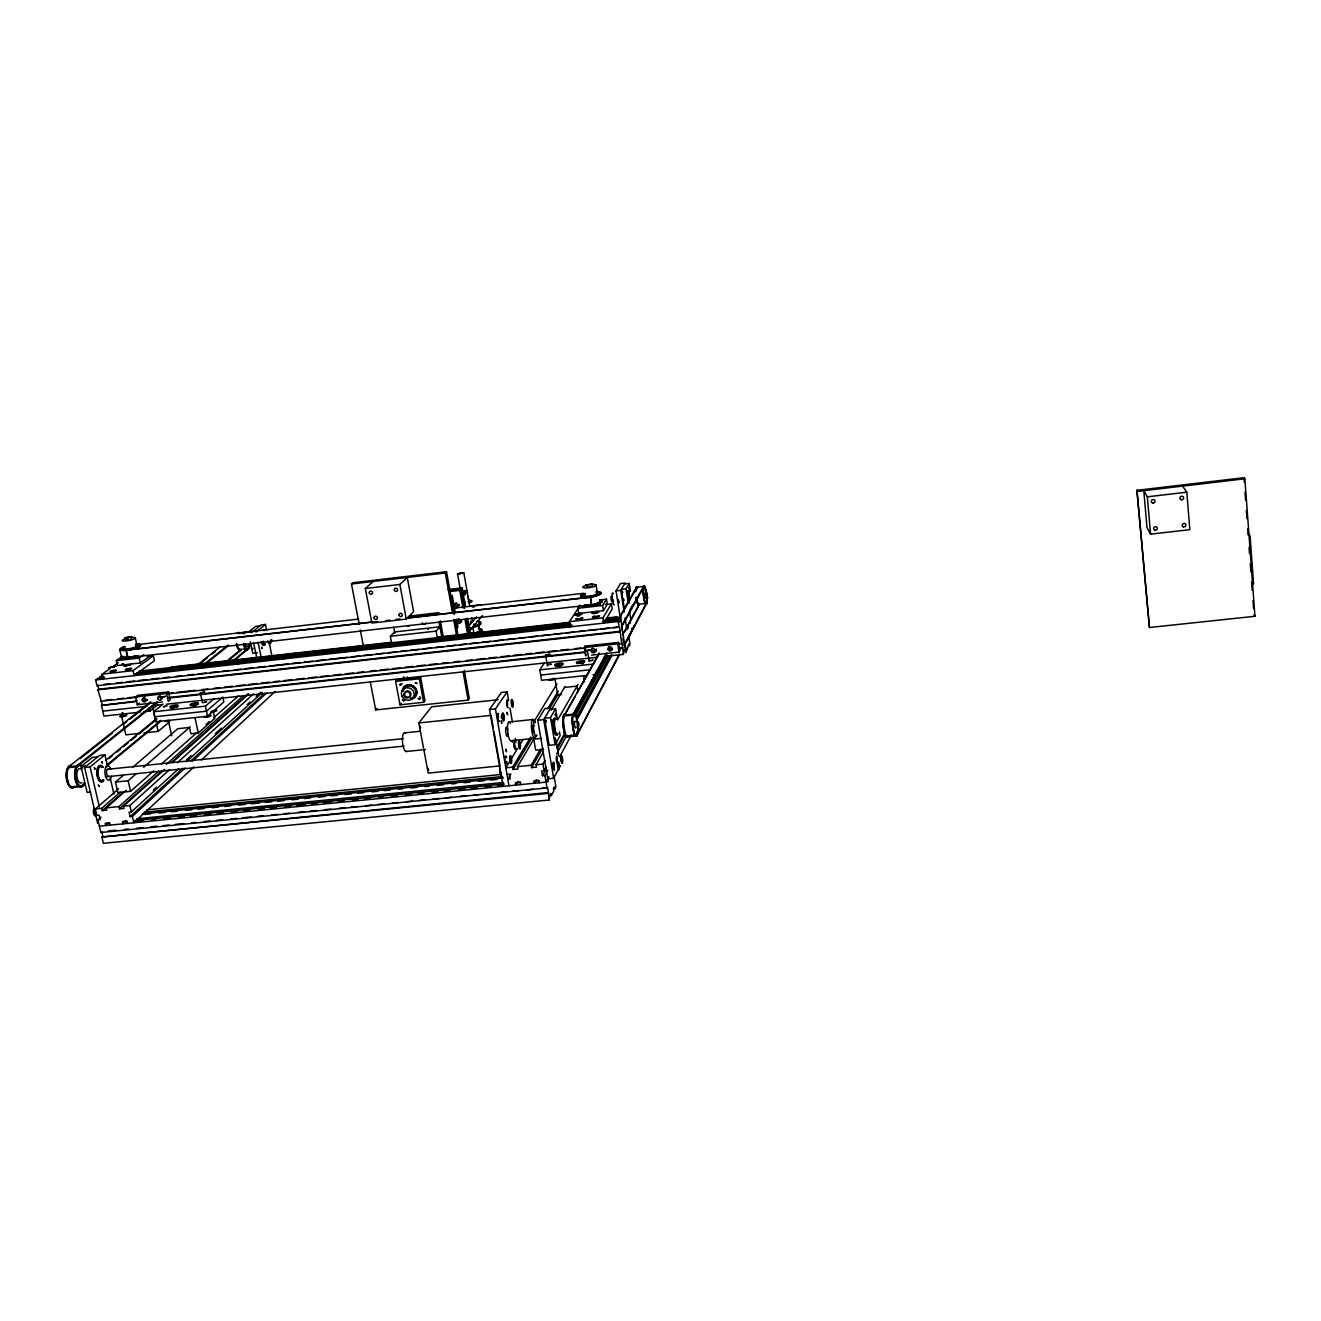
<?xml version="1.0" encoding="UTF-8"?>
<svg xmlns="http://www.w3.org/2000/svg" width="1321" height="1321" viewBox="0 0 1321 1321"><rect width="100%" height="100%" fill="white"/><g stroke="black" fill="none" stroke-linecap="round" stroke-linejoin="round"><path stroke-width="1.5" d="M123.662 663.836L122.027 664.116L122.952 663.786M645.903 596.745L645.622 598.231L645.275 592.65M634.559 625.675L634.245 627.277L633.601 625.708M629.589 622.951L629.902 621.349L630.546 622.934M515.57 746.794L515.157 747.868L514.629 746.827M595.193 616.23L593.839 616.957L598.05 616.213M576.154 727.128C574.784 731.504 573.264 718.376 575.576 721.778M556.835 757.693L556.785 760.681M514.48 743.624L514.513 746.282M632.115 629.77L632.148 628.251M506.637 761.54L505.761 761.623M419.649 696.745L420.821 697.868M556.768 757.825L556.851 760.995M514.53 743.475L514.579 746.596M506.604 761.755L505.695 761.342M547.488 664.744L551.484 664.331L548.727 664.265M196.515 704.754L192.387 705.497L196.02 705.084M252.971 648.116L252.971 649.123M546.234 720.391L546.267 722.174M211.277 711.359L214.365 711.309M200.346 692.931L204.524 692.088L200.346 692.931L202.46 702.789L206.604 701.847L205.25 701.6M166.562 720.606L169.633 720.556M646.464 603.763L624.305 645.639M621.613 625.989L643.707 586.128M541.494 788.439L547.621 787.844L548.43 792.55L101.899 837.002L103.368 843.293L549.107 800.014L549.965 795.225L550.874 793.492L551.27 795.82L553.78 791.015L553.383 788.687L554.275 786.986L554.671 789.314L555.893 786.936L554.011 775.823M604.968 656.405L623.413 654.39L623.991 650.493L624.635 649.272L624.965 651.402L625.873 649.684L624.932 643.69M619.384 617.402L636.672 586.92M549.107 800.014L548.43 792.55M624.916 647.34L624.321 643.542M619.4 653.895L576.517 735.88L567.733 736.788L567.584 735.913L574.618 735.186M623.413 654.39L622.108 643.426L617.683 644.483M624.189 644.879L646.283 603.284L639.166 604.209L622.505 634.889M553.648 778.267L543.691 719.664L550.626 708.023L544.813 708.634L537.763 720.275L547.769 778.862L553.648 778.267L560.352 765.635M628.169 637.696L631.57 631.306M576.517 735.88L619.532 654.671M591.511 655.117L619.136 652.095L619.929 650.609L618.624 642.402L585.153 646.085L584.262 647.571L585.599 655.761L586.491 654.258M100.99 817.121L97.903 819.846L100.858 832.494L547.621 787.844M628.614 635.467L630.018 644.466L629.242 645.952L628.945 644.07L628.383 645.143L627.112 650.048L626.815 648.149L626.253 649.238L625.758 652.657L625.196 649.106M548.958 776.665L546.035 782.098L99.372 826.17M559.658 756.784L571.332 735.087M576.418 719.664L611.706 654.721M619.136 652.095L617.832 643.872L618.624 642.402M577.541 718.723L611.838 655.497M624.569 632.016L638.291 606.735M547.158 788.703L544.896 775.477L547.835 770.093M556.62 753.977L566.395 736.045M576.154 718.129L610.352 655.414M544.896 775.477L542.452 775.708L541.643 770.985L544.087 770.737L546.068 767.138M556.983 747.323L564.909 732.907M574.817 714.892L607.528 655.431M542.452 775.708L546.382 768.541M557.198 748.825L565.074 734.493M574.899 716.576L608.337 655.645M621.778 644.037L619.516 626.98L613.373 627.657M622.026 627.97L624.602 644.301M593.03 674.767L596.993 674.337L604.556 660.599L604.011 657.197M536.293 779.671L534.311 783.254L533.899 780.893L538.786 780.414L539.183 782.775M599.222 652.937L564.067 715.999L572.885 715.074L606.653 652.987M573.875 713.274L606.785 653.796M621.729 626.765L643.888 586.805M586.128 691.808L593.922 677.69M125.313 715.487L122.242 716.411M597.984 616.412L593.839 616.957L594.912 616.296M549.767 709.46L555.613 708.849L550.477 717.567L544.566 718.195L549.173 745.292L555.068 744.697L560.104 735.615L559.46 731.784M629.44 610.797L632.61 605.068M544.087 770.737L542.948 764.099L544.946 760.516M104.227 677.524L98.084 678.218L95.64 679.952L96.961 685.731L619.516 626.98M619.169 627.574L618.211 621.497L619.153 619.846L602.805 621.679M619.153 619.846L619.483 622.009L620.738 617.039L606.389 618.657M540.438 749.189L531.207 765.272L531.62 767.633L536.508 767.154L536.095 764.776L543.179 752.276M564.067 715.999L575.147 696.431M577.178 692.865L599.338 653.73M619.499 618.162L635.632 589.694M531.62 767.633L542.749 748.148M557.644 719.978L578.037 684.41M517.849 781.537L515.801 785.07L515.388 782.726L520.243 782.247L520.656 784.591M628.185 602.838L626.022 588.902L629.242 583.403L624.585 583.948M530.695 737.068L512.647 767.138L513.06 769.499L517.931 769.004L517.518 766.642L535.88 735.648M551.088 710.087L565.041 686.507M510.963 773.891L507.825 779.159L510.253 778.911L509.427 774.189L507 774.436M624.156 612.069L620.754 590.371L625.114 583.04L620.474 583.568L616.032 590.916L620.061 616.544M611.408 603.796L612.217 608.898L603.813 623.099L602.97 617.865L611.408 603.796L605.282 604.49M513.06 769.499L531.917 737.944M549.718 708.139L558.106 694.103M547.67 708.783L558.271 691.098M595.556 674.337L593.905 675.114M579.919 605.117L577.822 608.287L578.664 613.456L603.433 610.665L607.313 604.258L606.504 599.14L600.378 599.833M517.551 748.578L505.827 767.815L512.647 767.138M519.681 745.094L522.885 739.843M533.535 722.356L557 683.898M603.433 610.665L602.607 605.48L606.504 599.14M590.404 597.026L591.511 604.968L590.404 597.026L408.437 617.815M587.333 650.361L591.577 649.767L587.383 650.493L589.149 661.524M501.286 773.561L500.312 771.91M587.085 675.411L541.56 680.298L539.794 669.879L544.252 663.092M570.325 626.848L569.467 621.63L578.763 607.495M463.82 572.852L457.545 573.859L463.82 572.852L469.731 606.091M508.981 785.747L495.441 708.915L507.132 691.857L501.386 692.468L489.53 709.542L503.119 786.325M545.573 654.935L549.8 654.341L545.573 654.935L547.439 666.065M370.309 681.95L375.692 709.922L468.146 700.08L469.302 698.512L464.249 670.341M493.955 731.537L500.032 765.899L428.219 773.115L418.84 722.95L431.653 706.801L498.067 699.75M423.694 702.277L424.966 700.708L420.623 677.277L396.944 679.853L395.606 681.372L400.032 704.803L423.694 702.277L419.335 678.779L420.623 677.277M473.76 632.66L472.935 628.086L468.806 628.746M469.764 630.794L482.462 615.569M468.905 625.906L476.534 616.857M400.032 704.803L401.353 703.234M456.736 628.532L457.925 627.145L456.505 619.202M439.051 636.953L437.466 638.753L436.079 631.124L439.926 626.815L394.583 631.95L390.389 636.276L391.809 643.872M375.692 709.922L377.079 708.353M465.091 604.44L464.348 600.295M468.707 600.345L467.981 596.25M463.308 594.5L464.662 592.997L465.025 595.077L466.957 590.47L460.913 591.181M449.734 591.577L459.791 590.404L462.135 587.862L465.388 606.108M451.006 596.646L452.228 595.325L455.068 611.243M406.307 619.12L413.605 611.623L407.281 577.442L399.85 584.46L365.323 588.522L371.911 623.05L406.307 619.12L399.85 584.46M359.147 623.991L351.469 584.014L445.293 572.967L446.531 571.712L454.226 614.579M402.278 683.832L400.89 683.618M193.939 766.923L133.834 822.768L132.381 816.428L185.122 767.947M201.453 759.938L275.082 691.51M192.651 761.028L266.462 693.145M178.566 768.805L131.357 811.887L129.078 812.118L130.119 816.642L182.992 768.162M190.538 761.243L264.563 693.36M125.957 821.084L122.936 823.858L122.407 821.596L126.948 821.134L127.477 823.412M186.178 761.87L262.318 692.386M153.286 790.074L156.324 787.316M186.591 759.773L191.116 755.645M215.34 733.601L221.383 728.102M247.126 704.687L250.148 701.93M256.191 696.415L260.732 692.287M100.858 832.494L101.833 831.619L102.873 836.11M108.768 822.801L105.713 825.559L105.185 823.297L109.709 822.851L110.237 825.113M158.834 771.068L118.973 806.603L119.501 808.881L124.042 808.419L123.514 806.157L129.904 805.513L169.583 769.681M177.229 762.795L253.549 693.888M365.323 588.522L373.216 581.455M119.501 808.881L162.384 770.506M171.565 762.267L248.15 693.74M123.514 806.157L164.679 769.268M172.308 762.432L248.546 694.119M166.496 764.248L243.13 695.903M123.266 775.377L115.472 782.049L117.916 792.633L130.564 791.345L153.715 770.853M161.426 764.017L196.928 732.594M206.175 724.403L209.263 721.679M213.903 717.567L238.589 695.721M132.595 767.385L177.741 728.697L189.481 727.458L190.851 733.749L198.315 732.957L214.745 718.36L213.143 710.83M233.652 660.962L248.298 648.809M120.327 792.072L101.717 808.336L102.245 810.615L106.77 810.153L106.241 807.891L126.304 790.255M102.245 810.615L123.926 791.56M163.094 704.076L153.566 711.771L155.779 721.794L207.562 716.213L223.843 701.963L222.803 697.042L206.489 711.193L154.673 716.791M97.903 819.846L100.165 819.631L99.108 815.107L96.846 815.321L95.36 808.98L118.593 788.802M115.472 782.049L128.154 780.744L135.914 774.023M143.659 767.286L190.141 726.88M351.469 584.014L352.938 582.743L446.531 571.712M153.566 711.771L205.399 706.157L214.316 698.495M144.006 732.907L158.157 731.388L169.484 721.893M85.122 783.931L81.952 786.54L81.77 785.698M105.663 766.923L160.964 721.134M107.051 764.793L160.799 720.374M231.918 661.573L246.152 649.816M105.614 760.384L156.654 718.541M226.832 661.012L241.182 649.255M108.983 758.568L112.169 755.942M116.958 752.029L120.145 749.403M123.332 746.794L128.12 742.864M131.307 740.239L136.096 736.309M139.283 733.7L156.819 719.301M226.981 661.705L241.33 649.932M97.655 823.396L84.61 767.468L90.059 766.89L104.904 754.852L107.612 766.642M255.96 632.148L265.455 624.437L266.66 630.315M84.61 767.468L99.521 755.414L104.904 754.852M251.535 632.66L261.096 624.949L265.455 624.437M90.72 791.989L87.103 792.352L81.06 766.494L92.305 757.461L97.688 756.9M143.972 711.722L149.983 711.061L157.992 704.638M248.331 632.198L255.547 626.402L259.907 625.89M166.562 693.492L168.51 691.94L170.227 699.783L168.279 701.352L166.562 693.492L128.054 697.752M76.717 765.932L76.915 766.774L68.841 767.617L68.642 766.774L76.717 765.932L157.298 701.633M204.045 664.331L228.219 645.028M78.533 765.486L157.48 702.392M205.812 663.753L228.368 645.721M68.642 766.774L150.792 701.765M197.506 664.793L220.046 646.943M80.119 758.683L112.318 733.155M123.596 724.222L126.816 721.662M130.036 719.119L149.356 703.796M197.655 665.503L207.314 657.858M212.153 654.027L215.373 651.468M168.51 691.94L137.566 695.358L135.551 696.91L137.301 704.737L139.316 703.168M169.121 668.905L171.631 666.973L390.735 642.386M139.96 712.151L103.913 716.065L101.469 705.414L137.169 700.939M620.193 631.306L98.778 689.199L97.903 689.826L102.328 704.77M133.041 670.655L153.335 655.761L154.408 660.649L134.164 675.642L133.041 670.655L102.179 674.123L103.319 679.093M122.704 656.141L116.331 660.632L117.437 665.553L140.29 662.977L149.554 656.19M116.331 660.632L139.184 658.04L143.84 654.671M96.961 685.731L97.837 685.087L98.778 689.199M102.262 675.246L99.835 676.963L103.93 676.517M102.179 674.123L110.27 668.376M113.507 666.081L118.362 662.63M247.952 648.363L247.721 648.512A8.24 3.055 83.2 0 0 248.398 647.703M243.807 633.634A8.24 3.055 83.2 0 1 244.468 632.792L244.996 632.528M127.262 669.07L126.519 669.714L129.986 668.558M110.37 671.002C107.744 673.561 119.897 670.54 115.34 669.863M468.311 602.145L468.278 601.303M126.139 639.347C123.992 641.296 133.57 639.463 131.357 638.307M127.047 669.169L130.185 668.558M560.897 665.437L556.967 665.734L561.21 665.124M468.08 632.974L468.972 632.049M126.387 669.004C121.416 672.141 137.021 668.244 129.887 668.195M111.525 670.969L113.457 670.408M175.28 707.462C178.616 705.315 168.675 708.006 173.712 707.841M589.86 659.889C586.805 661.623 595.243 660.467 592.435 659.509M580.48 618.69L580.613 617.865M111.674 670.886L113.689 670.358M587.465 585.864C583.337 587.713 592.914 587.366 592.535 585.434M552.723 679.473L553.895 678.812L552.971 678.449M577.459 616.28L579.523 615.834M208.091 716.51L209.593 715.701L208.008 715.52M122.325 715.536L123.365 715.255M165.274 706.008L163.441 706.95L167.189 705.81M127.493 638.869L128.335 638.654M121.961 712.828L122.886 712.646M579.754 618.889L577.194 618.905L579.457 618.938M207.562 716.643L205.515 716.676M601.666 600.477L602.591 600.51L601.633 600.857M1136.935 490.322L1243.936 477.707L1244.861 478.78L1254.95 616.28L1149.452 627.508L1136.935 490.322L1149.452 627.508M1137.563 491.412L1244.861 478.78M1147.355 496.812L1186.803 492.188L1189.841 529.671L1150.574 534.146L1146.975 527.475L1143.788 490.685L1147.355 496.812L1150.574 534.146M377.558 621.53L124.901 650.394A10.304 2.064 -11.8 0 1 119.732 649.618L121.383 656.966M591.643 604.754L126.552 657.775A10.304 2.097 -11.9 0 1 121.714 656.355M448.149 589.496L462.135 587.862M448.942 590.537L460.963 589.133L464.431 608.568M461.59 592.419L465.619 591.957M471.58 605.86L481.108 604.77M135.419 644.846L358.685 619.07M452.773 608.287L583.684 593.278M636.524 587.201L643.558 586.392M249.801 632.016L252.74 631.686M626.022 588.902L621.299 589.447L624.42 609.344M239.547 633.42L244.468 632.842M616.032 590.916L620.754 590.371M409.312 616.048L438.853 612.68L437.598 614.034L407.991 617.419M124.752 650.196L371.63 622.009M385.732 620.589L389.827 620.127M395.953 619.417L400.048 618.955M406.191 618.261L590.272 597.224M147.308 656.454L153.335 655.761M577.822 608.287L602.607 605.48M242.816 649.057L246.086 648.694M244.6 649.552L247.869 649.189M390.389 636.276L436.079 631.124M257.1 652.756L252.691 653.251L250.313 641.758M569.467 621.63L602.97 617.865M467.849 633.32L471.779 632.891M437.829 637.085L568.872 622.373M607.396 617.964L616.791 616.808M139.151 671.101L569.5 622.802M401.733 642.766L405.712 642.32M413.638 641.428L417.618 640.982M425.56 640.091L429.523 639.645M136.69 672.835L570.672 624.189M603.433 620.507L619.813 618.674M134.874 674.09L572.158 625.114M141.231 674.437L145.327 673.974M188.309 669.169L192.404 668.707M200.594 667.799L204.689 667.336M212.863 666.411L216.958 665.966M235.386 663.902L239.481 663.439M282.446 658.634L286.541 658.172M294.732 657.264L298.827 656.801M341.809 651.996L345.904 651.534M354.094 650.609L358.173 650.163M388.886 646.729L392.964 646.266M401.155 645.342L405.25 644.896M435.947 641.445L440.042 640.999M495.309 634.807L499.404 634.344M542.37 629.539L546.465 629.077M554.655 628.169L558.75 627.706M566.94 626.798L571.035 626.336M95.64 679.952L618.211 621.497M103.963 684.41L110.105 683.733M116.248 683.04L122.374 682.363M126.469 681.9L134.659 680.992M138.738 680.53L146.928 679.621M151.023 679.159L159.197 678.251M163.292 677.805L169.435 677.112M175.577 676.435L181.704 675.741M187.846 675.064L193.989 674.387M198.067 673.925L206.258 673.016M210.353 672.554L218.526 671.646M222.622 671.184L228.764 670.507M234.89 669.83L241.033 669.136M245.128 668.69L253.318 667.765M257.397 667.32L265.587 666.411M269.682 665.949L288.094 663.902M292.189 663.439L300.362 662.531M304.457 662.069L312.631 661.16M316.726 660.715L324.916 659.79M329.012 659.344L347.423 657.297M351.502 656.834L359.692 655.926M363.787 655.464L371.961 654.556M376.056 654.093L384.246 653.185M388.341 652.739L396.515 651.814M400.61 651.369L406.752 650.675M410.831 650.229L419.021 649.321M423.116 648.859L431.29 647.951M435.385 647.488L443.575 646.58M447.654 646.118L455.844 645.209M459.939 644.747L466.082 644.07M470.16 643.608L478.351 642.7M482.446 642.254L490.619 641.329M494.715 640.883L502.905 639.975M506.983 639.513L515.173 638.604M519.269 638.142L525.395 637.465M529.49 637.003L537.68 636.095M541.775 635.632L549.949 634.724M554.044 634.278L562.234 633.353M566.313 632.908L574.503 631.999M578.598 631.537L584.724 630.86M588.819 630.398L597.009 629.49M601.105 629.027L609.278 628.119M97.903 689.826L619.863 631.917M105.498 700.229L111.641 699.552M117.8 698.875L123.943 698.198M169.055 693.244L173.15 692.782M177.245 692.336L195.706 690.305M201.849 689.628L207.991 688.951M214.151 688.274L220.293 687.597M224.405 687.151L232.595 686.243M236.707 685.797L244.897 684.889M248.992 684.443L257.199 683.551M261.294 683.089L269.501 682.197M273.596 681.735L279.755 681.058M283.85 680.612L292.057 679.704M296.152 679.258L304.358 678.367M308.454 677.904L316.644 677.013M320.755 676.55L328.946 675.658M333.057 675.196L341.247 674.304M345.359 673.859L353.549 672.95M357.644 672.505L363.803 671.828M369.946 671.151L376.105 670.474M380.2 670.011L388.407 669.12M392.502 668.674L400.709 667.765M404.804 667.32L412.994 666.411M417.106 665.966L425.296 665.057M429.408 664.612L437.598 663.703M441.709 663.258L447.852 662.581M453.995 661.904L460.154 661.227M466.296 660.55L472.456 659.873M476.551 659.427L484.757 658.519M488.853 658.073L497.059 657.164M501.154 656.719L509.345 655.81M513.456 655.365L521.646 654.473M525.758 654.011L531.901 653.334M535.996 652.888L544.202 651.98M548.298 651.534L556.504 650.626M560.599 650.18L568.806 649.288M574.949 648.611L581.108 647.934M584.262 647.571L617.832 643.872M100.528 701.319L137.318 697.273M167.982 693.905L584.988 648.083M143.312 700.279L147.407 699.816M167.899 697.571L200.693 693.987M204.788 693.542L585.897 651.765M592.056 651.104L596.151 650.642M608.436 649.305L612.548 648.859M618.69 648.182L622.785 647.736M101.469 705.414L136.327 701.6M169.154 698L585.533 652.392M591.692 651.715L595.788 651.27M618.36 648.793L622.455 648.347M137.301 704.737L162.483 701.979M102.774 711.144L146.879 706.339M151.965 705.777L162.219 704.654M166.314 704.209L596.762 657.297M395.606 681.372L419.335 678.779M539.794 669.879L593.311 664.083M540.685 675.097L590.206 669.747M564.48 687.432L577.062 686.094L577.871 691.015M139.976 733.337L125.825 734.839L121.515 715.833M561.607 694.4L557.627 694.829L554.952 678.862M489.53 709.542L495.441 708.915M418.84 722.95L491.082 715.371L493.228 727.508M551.65 679.688L549.899 679.655M563.918 715.107L572.736 714.199M81.06 766.494L86.492 765.932M404.655 732.874L420.26 731.24M509.196 721.976L533.057 719.483M537.763 720.275L543.691 719.664M107.084 769.35L403.466 738.604M105.515 776.864L404.061 746.084M405.91 751.517L425.461 749.519M510.649 740.784L534.543 738.323M541.593 738.373L533.8 739.166L535.682 750.196L543.476 749.42M79.954 786.738L73.91 787.366L73.712 786.523L79.755 785.912A10.304 4.772 85.1 0 1 76.304 781.718M95.36 808.98L101.717 808.336M106.241 807.891L118.973 806.603M517.518 766.642L531.207 765.272M536.095 764.776L542.948 764.099M146.813 809.839L501.633 774.436M144.105 812.217L502.508 776.533M142.288 813.918L503.549 778.003M144.616 814.446L150.759 813.835M158.949 813.026L165.092 812.415M171.235 811.804L177.377 811.193M185.567 810.384L191.71 809.773M197.853 809.162L203.995 808.551M212.186 807.742L218.328 807.131M224.471 806.52L230.614 805.909M238.804 805.1L244.946 804.489M251.089 803.878L259.279 803.052M265.422 802.441L271.565 801.83M277.707 801.236L283.85 800.625M292.04 799.799L298.183 799.188M304.325 798.578L310.452 797.967M318.642 797.157L324.784 796.546M330.927 795.936L337.07 795.325M345.26 794.515L351.403 793.904M357.545 793.294L363.688 792.683M371.878 791.873L378.021 791.262M384.163 790.652L390.306 790.041M398.496 789.231L402.591 788.819M410.781 788.01L416.924 787.399M425.114 786.589L429.209 786.177M437.4 785.368L443.542 784.757M451.732 783.931L455.828 783.535M464.018 782.726L470.16 782.115M478.351 781.289L484.493 780.678M490.636 780.067L496.779 779.456M130.119 816.642L132.381 816.428M136.806 818.756L503.202 782.478M122.622 821.712L126.733 821.299M134.94 820.49L504.242 783.964M516.544 782.742L520.656 782.346M535.005 780.926L539.117 780.513M137.318 821.002L143.461 820.407M151.634 819.598L155.729 819.185M163.92 818.376L170.062 817.765M178.236 816.956L184.379 816.361M190.521 815.751L196.664 815.14M204.838 814.33L210.98 813.719M217.123 813.125L223.266 812.514M231.456 811.705L237.582 811.094M243.725 810.483L249.867 809.889M258.057 809.079L264.183 808.469M270.326 807.858L276.469 807.263M284.659 806.454L290.785 805.843M296.928 805.232L305.118 804.423M311.261 803.812L317.403 803.218M323.529 802.607L331.72 801.797M337.862 801.187L344.005 800.576M352.179 799.766L358.321 799.172M364.464 798.561L370.607 797.95M378.78 797.141L382.875 796.745M391.066 795.936L397.208 795.325M405.382 794.515L411.525 793.904M417.667 793.294L423.81 792.699M431.984 791.89L438.126 791.279M444.269 790.668L450.411 790.074M458.602 789.264L464.728 788.654M470.87 788.043L477.013 787.432M485.203 786.622L491.329 786.028M497.472 785.417L503.615 784.806M107.959 831.008L116.149 830.215M124.323 829.406L128.418 829.01M136.591 828.201L142.734 827.606M150.908 826.797L157.034 826.186M163.177 825.592L169.303 824.981M175.445 824.387L183.619 823.577M191.809 822.785L195.888 822.372M204.078 821.579L210.204 820.968M216.347 820.374L222.473 819.763M230.663 818.97L236.789 818.36M242.932 817.765L251.106 816.956M257.248 816.361L263.374 815.751M271.565 814.958L277.691 814.347M283.833 813.753L289.959 813.142M298.133 812.332L304.276 811.738M310.418 811.127L316.545 810.533M324.718 809.723L330.861 809.129M339.035 808.32L345.177 807.725M351.303 807.114L357.446 806.52M365.62 805.711L371.762 805.116M377.889 804.506L384.031 803.911M392.205 803.102L398.348 802.508M406.521 801.698L412.664 801.087M418.79 800.493L424.933 799.899M433.106 799.089L439.249 798.478M445.375 797.884L451.518 797.273M459.691 796.48L465.834 795.869M474.008 795.077L478.103 794.664M486.277 793.871L492.403 793.26M500.593 792.468L506.719 791.857M512.862 791.262L518.988 790.652M527.178 789.859L533.304 789.248M101.899 837.002L547.967 793.409M111.691 671.53L115.241 670.474L111.492 671.53M428.747 770.226L427.822 768.029M420.689 727.954L419.929 725.741M613.621 601.848L612.861 599.305M1248.229 533.453L1250.079 535.864L1253.579 583.865L1252.655 582.528M1182.609 486.111L1186.803 492.188M1254.009 614.843L1254.95 616.28M631.818 630.827L632.363 628.036M628.102 625.692L627.541 628.482M554.143 764.809L553.516 763.835L554.027 768.525L553.582 763.786L554.209 765.041M90.059 766.89L99.372 806.867M110.337 778.449L113.953 794.185M128.154 780.744L130.564 791.345M129.904 805.513L131.357 811.887M126.288 650.048L127.939 657.429L126.42 657.577A9.462 1.915 -11.9 0 1 122.407 657.131A10.304 2.097 -11.9 0 0 136.773 655.794M125.974 650.262L127.642 657.643M152.642 706.603L155.614 719.945M156.456 723.759L158.157 731.388M135.27 637.762L137.004 645.573M139.184 658.04L140.29 662.977M149.24 707.759L149.983 711.061M168.295 720.44L171.68 735.78M194.963 717.567L198.315 732.957M205.399 706.157L207.562 716.213M253.582 642.567L256.868 658.419M611.92 598.066C609.526 591.709 612.383 608.188 612.036 598.826M269.071 642.039L271.878 655.744M258.008 642.072L261.277 657.924M280.531 654.671L280.894 656.487M294.286 653.119L294.649 654.952M290.653 653.532L291.033 655.348M360.303 629.985L363.391 645.969M393.708 627.26L394.847 633.287M440.322 620.721L443.245 636.838M439.067 622.108L442.007 638.241M501.303 716.131L501.518 717.964M455.2 620.011L458.09 636.128M445.293 572.967L452.558 613.324M453.631 619.367L456.538 635.517M463.06 671.828L468.146 700.08M471.812 617.848L472.489 621.663M471.168 623.215L470.804 621.167L470.226 624.338M467.551 618.278L470.078 632.478L467.766 635.236L464.992 619.648M466.148 618.294L468.922 633.849M457.545 573.859L460.071 588.076M459.791 590.404L462.911 607.957M478.978 624.371L479.325 627.624L478.796 624.602M507.132 691.857L508.552 699.948M509.956 708.039L512.432 722.207M515.256 738.406L515.95 742.452M548.232 778.003L547.72 782.065L547.323 779.704M555.992 739.81L558.684 755.695M550.477 717.567L555.068 744.697M555.613 708.849L557.214 718.409M583.502 675.791L584.493 681.801M596.432 670.853L596.993 674.337M585.153 646.085L585.946 650.989M596.052 585.005L597.356 593.212M625.081 617.98L626.93 629.82M620.738 617.039L622.241 630.332M622.885 638.307L623.512 642.369M629.242 583.403L630.48 591.28M629.556 611.441L630.827 619.566M512.498 740.404L512.366 742.154L511.888 740.569M1243.936 477.707L1244.233 481.802M1244.993 492.023L1245.587 500.213M1246.347 510.451L1246.941 518.641M1247.701 528.879L1248.147 535.022M1249.055 547.29L1249.501 553.433M1250.26 563.671L1250.855 571.861M1251.598 582.099L1252.209 590.289M1252.952 600.51L1253.563 608.7M627.756 628.268L627.904 626.583L627.739 627.987M461.557 620.754A2.048 1.915 38.6 0 1 459.246 619.021M459.262 604.935A2.048 1.932 39.6 0 1 456.406 602.805M461.69 621.365A2.048 1.932 38.6 0 1 458.899 621.679A2.048 1.932 38.6 0 1 458.404 618.905M459.114 605.2A2.064 1.932 39.6 0 1 456.306 606.108A2.064 1.932 39.6 0 1 455.58 603.169M471.713 606.372A7.183 1.569 -9.9 0 1 473.975 607.099M404.358 687.878A6.605 6.11 37.1 0 1 414.563 688.125A6.605 6.11 37.1 0 1 412.383 697.703M403.252 690.866A6.605 6.11 37.1 0 1 403.615 689.248M402.443 690.751A7.431 6.869 37.1 0 1 409.593 684.757A7.431 6.869 37.1 0 1 416.858 691.676A7.431 6.869 37.1 0 1 410.98 698.859M402.245 690.982A7.431 6.869 37.1 0 1 409.378 684.988A7.431 6.869 37.1 0 1 416.66 691.907A7.431 6.869 37.1 0 1 410.765 699.106M598.809 602.954A6.737 1.536 -9.1 0 1 589.43 605.53M599.239 602.013A7.579 1.717 -9.1 0 1 595.771 604.704A7.579 1.717 -9.1 0 1 586.128 605.645M599.552 601.583A7.579 1.717 -9.1 0 1 598.941 602.558M597.918 603.103A7.579 1.717 -9.1 0 1 596.481 603.631M592.848 604.506A7.579 1.717 -9.1 0 1 587.333 604.952M137.698 655.744A6.704 1.371 -11.9 0 1 129.937 657.759A6.704 1.371 -11.9 0 1 125.99 657.065M138.342 655.728A7.53 1.536 -11.9 0 1 129.656 657.974A7.53 1.536 -11.9 0 1 125.165 657.214M135.138 656.058A7.53 1.536 -11.9 0 1 133.272 656.537M129.475 657.197A7.53 1.536 -11.9 0 1 125.478 657.164M101.304 780.959A7.299 3.303 85 0 1 97.572 776.154A7.299 3.303 85 0 1 98.233 767.699M98.943 766.841A7.299 3.303 85 0 1 101.486 767.138M102.823 779.687A7.299 3.303 85 0 1 102.113 780.562M103.104 780.43A8.223 3.715 85 0 1 98.266 779.473A8.223 3.715 85 0 1 97.16 768.954A8.223 3.715 85 0 1 101.618 766.312M103.963 780.348A8.223 3.715 85 0 1 98.86 778.862A8.223 3.715 85 0 1 98.348 767.782A8.223 3.715 85 0 1 103.352 767.385M556.554 733.849A7.612 1.651 84.3 0 1 553.697 727.078A7.612 1.651 84.3 0 1 554.985 719.285M557.049 733.782A8.553 1.866 84.3 0 1 554.523 732.528A8.553 1.866 84.3 0 1 553.334 721.58A8.553 1.866 84.3 0 1 555.447 719.086M557.974 733.683A8.553 1.866 84.2 0 1 555.447 732.428A8.553 1.866 84.2 0 1 554.259 721.481A8.553 1.866 84.2 0 1 556.372 718.987M629.374 602.211A6.027 1.04 83.5 0 1 628.135 595.408A6.027 1.04 83.5 0 1 628.697 591.048M629.374 602.871A6.787 1.172 83.5 0 1 627.937 593.624A6.787 1.172 83.5 0 1 629.308 591.247M629.407 600.295A6.787 1.172 83.5 0 1 628.713 592.138A6.787 1.172 83.5 0 1 630.034 591.164M263.622 641.511A2.923 1.057 83.3 0 1 263.341 641.23M264.497 643.756A5.845 2.114 83.3 0 1 261.376 641.742M264.695 644.384A6.572 2.378 83.3 0 1 261.178 642.122M265.389 644.301A6.572 2.378 83.3 0 1 261.872 642.039M618.889 602.937A6.787 1.205 83.5 0 1 618.245 599.883M478.747 629.126A9.28 2.13 -10 0 1 473.727 633.188M471.366 633.684A9.28 2.13 -10 0 1 468.972 634.03M479.077 623.892A9.28 2.114 -10 0 1 478.037 625.147M476.666 625.824A9.28 2.114 -10 0 1 474.817 626.484M481.653 630.233A11.146 2.576 -10 0 1 479.457 633.155M479.11 622.554A11.146 2.526 -10 0 1 479.771 625.015A11.146 2.526 -10 0 1 470.557 627.97M477.03 621.151A11.162 2.526 -10 0 1 480.497 623.017A11.162 2.526 -10 0 1 473.182 626.137M474.239 624.073A5.185 1.172 -10 0 1 473.463 624.453M478.301 628.416A11.146 2.559 -10 0 1 481.785 630.315A11.146 2.559 -10 0 1 474.47 633.469M471.647 634.08A11.146 2.559 -10 0 1 468.773 634.493M407.215 676.88A2.081 1.915 37.8 0 1 406.174 679.77A2.081 1.915 37.8 0 1 403.516 677.805M403.549 677.293A2.081 1.915 37.8 0 1 403.731 676.831M472.34 606.653A6.39 1.387 -9.9 0 1 472.968 606.884M468.955 600.411A6.39 1.371 -9.9 0 1 468.922 602.838M403.07 690.866A6.605 6.11 37.1 0 1 412.598 686.821A6.605 6.11 37.1 0 1 413.423 697.29M411.987 698.016A6.605 6.11 37.1 0 1 410.369 698.347M405.052 695.457A3.319 3.071 37.1 0 1 407.149 690.883A3.319 3.071 37.1 0 1 410.98 694.714A3.319 3.071 37.1 0 1 406.257 696.662M409.378 625.527A2.081 1.948 40.3 0 1 406.901 625.494M425.956 622.868A2.097 1.948 39.9 0 1 422.208 622.885M427.822 629.407A2.081 1.948 39.2 0 1 428.351 629.423M624.057 600.543A6.027 1.057 83.5 0 1 623.776 599.04M612.234 649.073A2.147 2.031 28.7 0 1 608.915 646.596M596.25 649.024A2.147 2.031 29.8 0 1 593.674 651.236A2.147 2.031 29.8 0 1 592.452 647.967M162.054 698.677A2.081 1.866 43.1 0 1 159.94 695.49M147.49 699.998A2.081 1.849 43.3 0 1 144.699 699.569A2.081 1.849 43.3 0 1 144.815 696.828M169.996 720.837A3.616 0.859 -12.3 0 1 166.116 721.464A3.616 0.859 -12.3 0 1 165.274 720.672M210.733 715.107A3.616 0.875 -12.1 0 1 208.107 716.89A3.616 0.875 -12.1 0 1 203.979 716.758M582.181 617.518A3.633 0.842 -9.2 0 1 581.587 618.773A3.633 0.842 -9.2 0 1 576.732 619.466A3.633 0.842 -9.2 0 1 576.501 618.344M598.859 615.636A3.633 0.859 -9.1 0 1 598.05 616.973A3.633 0.859 -9.1 0 1 593.03 617.534A3.633 0.859 -9.1 0 1 593.839 616.213M499.437 720.837A4.079 1.007 84.2 0 1 498.083 720.209A4.079 1.007 84.2 0 1 497.522 714.991A4.079 1.007 84.2 0 1 498.678 713.819M508.354 707.594A3.996 0.958 84.1 0 1 507.016 705.662A3.996 0.958 84.1 0 1 506.802 700.675A3.996 0.958 84.1 0 1 508.057 700.89M515.933 748.132A3.963 0.958 84.4 0 1 514.794 748.924A3.963 0.958 84.4 0 1 513.952 744.103A3.963 0.958 84.4 0 1 514.81 741.659M507.049 762.646A4.062 0.991 84.5 0 1 505.596 762.828A4.062 0.991 84.5 0 1 505.134 756.883A4.062 0.991 84.5 0 1 506.67 757.742M126.122 714.678A3.6 0.826 -12.5 0 1 125.445 715.999A3.6 0.826 -12.5 0 1 120.508 716.874A3.6 0.826 -12.5 0 1 121.185 715.536M141.413 714.05A3.6 0.826 -12.4 0 1 140.769 714.331M135.369 715.107A3.6 0.826 -12.4 0 1 135.353 714.463M142.107 713.274A3.6 0.826 -12.4 0 1 142.107 713.489M501.27 775.444A4.029 0.991 84.6 0 1 500.015 772.802A4.029 0.991 84.6 0 1 499.982 768.145M95.954 815.651A3.88 1.767 85.7 0 1 93.527 813.406A3.88 1.767 85.7 0 1 94.27 808.402M94.435 813.571A2.279 1.04 85.7 0 1 94.518 810.004M554.655 769.466A4.046 0.892 84.5 0 1 553.383 768.706A4.046 0.892 84.5 0 1 552.954 763.274A4.046 0.892 84.5 0 1 554.143 763.092M556.917 762.927A3.996 0.875 84.5 0 1 556.273 757.726A3.996 0.875 84.5 0 1 557.264 756.322M177.708 706.636A3.633 0.842 -12.2 0 1 176.403 707.478M173.778 708.188A3.633 0.842 -12.2 0 1 170.624 707.957A3.633 0.842 -12.2 0 1 173.943 706.438A3.633 0.842 -12.2 0 1 177.691 706.405M191.231 706.058A3.633 0.842 -12 0 1 194.369 704.209A3.633 0.842 -12 0 1 197.803 704.687M195.937 705.546A3.633 0.842 -12 0 1 193.213 706.108M582.908 663.522A3.649 0.941 -9.3 0 1 582.066 663.769M577.211 663.703A3.649 0.941 -9.3 0 1 580.48 662.184A3.649 0.941 -9.3 0 1 584.41 662.432M561.144 665.883A3.649 0.925 -9.5 0 1 558.453 666.461M556.124 666.428A3.649 0.925 -9.5 0 1 558.321 664.628A3.649 0.925 -9.5 0 1 562.63 665.041M215.984 709.988A3.583 0.859 -12 0 1 215.521 711.309A3.583 0.859 -12 0 1 210.584 712.184M555.183 678.251A3.633 0.941 -9.6 0 1 552.541 679.935A3.633 0.941 -9.6 0 1 548.215 679.737M596.365 673.611A3.649 0.958 -9.3 0 1 596.729 674.536A3.649 0.958 -9.3 0 1 593.806 675.543M599.057 668.756A3.616 0.941 -9.2 0 1 598.925 669.945M119.732 649.618A10.304 2.064 -11.8 0 1 124.686 646.795M120.756 649.783A9.478 1.899 -11.8 0 1 123.662 647.356A10.304 2.064 -11.8 0 0 120.756 649.932M508.106 733.782A4.739 1.156 84.3 0 1 506.438 735.219A4.739 1.156 84.3 0 1 505.877 727.755A4.739 1.156 84.3 0 1 507.842 730.199M136.872 656.174A10.304 2.097 -11.9 0 1 126.75 658.089A10.304 2.097 -11.9 0 1 122.226 657.082M135.782 655.893A9.462 1.932 -11.9 0 1 131.01 656.999M128.665 657.33A9.462 1.932 -11.9 0 1 123.646 657.28M136.212 644.797A9.478 1.899 -11.8 0 1 137.929 647.158A9.478 1.899 -11.8 0 1 124.901 650.13M121.383 649.04A9.478 1.899 -11.8 0 1 122.027 648.429M123.249 647.752A9.478 1.899 -11.8 0 1 124.967 647.042M136.129 644.4A9.478 1.882 -11.8 0 1 137.318 647.009A9.478 1.882 -11.8 0 1 123.629 649.75A9.478 1.882 -11.8 0 1 124.868 646.663M135.7 645.193A6.704 1.338 -11.8 0 1 135.336 647.009A6.704 1.338 -11.8 0 1 126.948 648.925A6.704 1.338 -11.8 0 1 124.438 647.752M131.274 637.498A6.721 1.321 -11.8 0 1 133.949 639.017A6.721 1.321 -11.8 0 1 123.514 641.098A6.721 1.321 -11.8 0 1 126.255 638.489M135.782 644.615A10.304 2.064 -11.8 0 1 137.566 647.571A10.304 2.064 -11.8 0 1 121.714 650.246M135.683 644.219A10.304 2.064 -11.8 0 1 138.655 646.679A10.304 2.064 -11.8 0 1 123.827 649.998A10.304 2.064 -11.8 0 1 123.514 646.96M142.156 670.853A6.688 1.42 -12 0 1 142.371 671.927M406.62 751.352A9.379 2.774 84.5 0 1 402.443 741.56A9.379 2.774 84.5 0 1 405.398 733.37M249.339 645.886A8.966 3.336 83.2 0 1 246.614 649.536A8.966 3.336 83.2 0 1 243.345 644.07M243.345 633.568A8.966 3.336 83.2 0 1 246.449 632.363M240.752 650.312A8.966 3.352 83.2 0 1 236.674 644.499M237.549 633.04A8.966 3.352 83.2 0 1 240.158 633.37M241.198 649.305A8.24 3.088 83.2 0 1 236.789 643.657M237.912 633.535A8.24 3.088 83.2 0 1 239.514 633.502M614.298 604.589A6.027 1.09 83.5 0 1 612.184 598.264A6.027 1.09 83.5 0 1 613.291 593.591M618.971 602.574A6.027 1.073 83.5 0 1 618.393 599.932M511.227 740.619A9.462 2.295 84.3 0 1 507.495 729.506A9.462 2.295 84.3 0 1 510.467 723.578M534.411 732.478A3.798 0.875 84.3 0 1 533.189 730.695A3.798 0.875 84.3 0 1 532.974 725.939A3.798 0.875 84.3 0 1 534.113 726.088M535.897 736.012A9.495 2.18 84.3 0 1 532.726 735.103A9.495 2.18 84.3 0 1 531.669 721.778A9.495 2.18 84.3 0 1 534.856 722.736M74.191 786.903A11.212 5.234 85.1 0 1 66.281 778.465A11.212 5.234 85.1 0 1 71.185 765.619M74.603 786.87A11.212 5.234 85.1 0 1 66.958 779.852A11.212 5.234 85.1 0 1 70.244 765.635M72.886 786.903A10.287 4.805 85.1 0 1 67.024 777.524A10.287 4.805 85.1 0 1 70.723 766.444M81.885 782.626A7.299 3.369 85.1 0 1 76.866 775.444A7.299 3.369 85.1 0 1 81.291 769.235M83.834 784.228A11.212 5.185 85.1 0 1 77.163 784.575A11.212 5.185 85.1 0 1 74.917 770.44A11.212 5.185 85.1 0 1 80.829 765.272M75.578 779.324A10.304 4.772 85.1 0 1 75.759 769.169M76.568 767.369A10.304 4.772 85.1 0 1 77.592 766.163M83.14 784.261A10.304 4.772 85.1 0 1 80.944 786.078M84.263 784.179A11.212 5.185 85.1 0 1 77.212 783.881A11.212 5.185 85.1 0 1 75.726 768.789A11.212 5.185 85.1 0 1 82.546 766.543M84.362 782.412A10.304 4.756 85.1 0 1 77.708 783.65A10.304 4.756 85.1 0 1 76.172 769.152A10.304 4.756 85.1 0 1 82.827 767.98M646.729 598.38A9.297 1.536 83.5 0 1 645.176 603.598A9.297 1.536 83.5 0 1 643.063 590.437A9.297 1.536 83.5 0 1 645.061 587.944M645.457 589.331A9.297 1.536 83.5 0 1 645.952 591.709M646.63 593.608A9.297 1.536 83.5 0 1 645.886 604.143A9.297 1.536 83.5 0 1 643.459 589.298A9.297 1.536 83.5 0 1 646.266 591.313M646.448 602.64A8.537 1.42 83.5 0 1 644.054 598.991A8.537 1.42 83.5 0 1 643.509 587.432A8.537 1.42 83.5 0 1 645.969 592.535M639.182 604.275A8.537 1.437 83.5 0 1 636.722 598.198M636.375 588.671A8.537 1.437 83.5 0 1 637.399 587.911M638.803 604.308A8.52 1.437 83.5 0 1 636.359 598.231M635.797 591.791A8.52 1.437 83.5 0 1 637.465 588.836M638.77 605.249A9.28 1.569 83.5 0 1 636.111 597.389M635.649 590.537A9.28 1.569 83.5 0 1 637.184 587.581M639.133 605.2A9.28 1.569 83.5 0 1 636.474 597.356M636.128 588.77A9.28 1.569 83.5 0 1 637.564 587.548M629.49 599.916A6.027 1.04 83.5 0 1 628.846 593.261A6.027 1.04 83.5 0 1 629.721 591.181M68.246 780.513A3.649 1.701 85.1 0 1 67.817 780.15M599.866 599.767A10.37 2.345 -9.1 0 1 598.611 603.317A10.37 2.345 -9.1 0 1 584.163 605.2M599.932 600.18A10.37 2.345 -9.1 0 1 598.677 603.73A10.37 2.345 -9.1 0 1 584.229 605.612M600.824 600.378A9.528 2.163 -9.1 0 1 597.521 603.433A9.528 2.163 -9.1 0 1 586.062 605.084M600.097 593.707A9.528 2.13 -9.1 0 1 586.904 597.34M584.807 597.356A9.528 2.13 -9.1 0 1 585.335 593.872M596.745 592.221A9.528 2.13 -9.1 0 1 598.43 592.369M596.679 591.808A9.528 2.114 -9.1 0 1 597.472 594.863A9.528 2.114 -9.1 0 1 583.585 596.861A9.528 2.114 -9.1 0 1 585.269 593.459M596.134 592.667A6.754 1.503 -9.1 0 1 595.507 594.714A6.754 1.503 -9.1 0 1 586.97 596.2A6.754 1.503 -9.1 0 1 584.675 594.665M590.504 584.526A6.754 1.47 -9.1 0 1 595.226 586.012A6.754 1.47 -9.1 0 1 584.344 587.911A6.754 1.47 -9.1 0 1 587.069 585.137M600.807 592.766A10.37 2.312 -9.1 0 1 594.681 596.365A10.37 2.312 -9.1 0 1 582.115 597.356A10.37 2.312 -9.1 0 1 583.948 594.087M596.332 591.973A10.37 2.312 -9.1 0 1 599.899 592.336M596.266 591.577A10.37 2.312 -9.1 0 1 598.826 594.582A10.37 2.312 -9.1 0 1 583.75 597.158A10.37 2.312 -9.1 0 1 583.882 593.69M265.141 643.789A5.845 2.114 83.3 0 1 262.004 641.461M271.333 639.711A5.845 2.097 83.3 0 1 269.946 643.839A5.845 2.097 83.3 0 1 267.569 640.834M103.583 779.753A7.315 3.303 85 0 1 99.273 778.531A7.315 3.303 85 0 1 98.448 769.169A7.315 3.303 85 0 1 102.46 767.171M111.344 776.269A7.315 3.269 85 0 1 106.588 778.696A7.315 3.269 85 0 1 105.614 767.518A7.315 3.269 85 0 1 110.7 769.02M109.148 776.187A3.649 1.635 85 0 1 106.572 773.099A3.649 1.635 85 0 1 108.52 769.466M240.405 650.345A8.966 3.352 83.2 0 1 236.327 644.532M237.202 633.089A8.966 3.352 83.2 0 1 239.811 633.403M246.168 648.628A8.24 3.055 83.2 0 1 243.89 644.896M249.19 644.665A8.24 3.055 83.2 0 1 248.893 646.382M249.537 644.631A8.24 3.055 83.2 0 1 247.324 648.842A8.24 3.055 83.2 0 1 244.236 644.846M244.154 633.585A8.24 3.055 83.2 0 1 246.4 632.709M248.067 645.622A5.829 2.163 83.2 0 1 244.88 643.624M249.652 646.085A8.966 3.336 83.2 0 1 246.895 649.486A8.966 3.336 83.2 0 1 243.691 644.037M243.691 633.519A8.966 3.336 83.2 0 1 246.003 631.818M272.027 640.058A2.923 1.04 83.3 0 1 270.772 640.223M577.525 730.629A11.707 2.444 84.2 0 1 574.305 734.096A11.707 2.444 84.2 0 1 572.257 717.006A11.707 2.444 84.2 0 1 575.824 716.593M577.971 727.805A11.707 2.427 84.2 0 1 574.784 734.047A11.707 2.427 84.2 0 1 573 714.942A11.707 2.427 84.2 0 1 577.409 721.811M576.006 735.351A10.766 2.246 84.2 0 1 572.819 726.649A10.766 2.246 84.2 0 1 573.165 714.479M573.694 713.967A10.766 2.246 84.2 0 1 574.949 715.123M577.211 731.768A10.766 2.246 84.2 0 1 576.534 734.806M567.749 735.714A10.75 2.279 84.2 0 1 563.984 727.557A10.75 2.279 84.2 0 1 564.893 714.876M566.131 736.111A10.75 2.295 84.2 0 1 563.208 724.816A10.75 2.295 84.2 0 1 564.43 714.925M557.462 733.749A7.612 1.651 84.2 0 1 554.638 727.012A7.612 1.651 84.2 0 1 555.893 719.169M568.179 735.946A11.707 2.493 84.2 0 1 564.05 729.407A11.707 2.493 84.2 0 1 564.447 714.149M567.716 735.979A11.707 2.493 84.2 0 1 563.357 727.987A11.707 2.493 84.2 0 1 564.612 714M564.628 729.786A7.612 1.618 84.2 0 1 564.265 727.987M536.92 734.872A7.596 1.734 84.3 0 1 534.625 734.146A7.596 1.734 84.3 0 1 533.486 724.469A7.596 1.734 84.3 0 1 535.401 721.877M131.175 664.446L124.141 666.081L131.175 664.446M559.014 766.395C557.66 771.332 557.957 758.122 559.014 766.395M561.227 758.188C561.656 766.642 563.159 755.546 561.227 758.188M518.905 743.822C519.285 752.21 521.035 741.246 518.905 743.822M512.845 704.093C511.277 708.733 511.788 695.87 512.845 704.093M122.556 658.882L120.921 659.212L122.556 658.882M507.099 702.508C507.528 711.54 507.792 697.884 507.099 702.508M510.071 758.271C510.451 766.874 512.267 755.546 510.071 758.271M502.574 715.635C502.938 724.238 504.853 713.125 502.574 715.635M497.934 716.114C498.446 725.097 498.463 712.349 497.934 716.114M626.98 591.098L627.211 592.386L626.98 591.098M629.126 587.399L629.357 588.687L629.126 587.399M622.587 592.551L622.34 591.412L622.587 592.551M115.786 666.18L108.751 667.815L115.786 666.18M261.707 647.389L262.053 648.479L261.707 647.389M263.556 629.49L263.903 630.563L263.556 629.49M555.299 714.133L555.613 715.701L555.299 714.133M554.936 738.043L555.266 739.611L554.936 738.043M551.897 719.995L552.211 721.58L551.897 719.995M507.082 712.432L507.561 714.644L507.082 712.432M506.009 749.37L506.488 751.599L506.009 749.37M646.63 592.535L647.571 598L646.63 592.535M501.798 722.967L501.286 721.018L501.798 722.967M577.062 721.563C577.657 736.259 580.811 720.506 577.062 721.563M98.415 784.988L98.926 786.292L98.415 784.988M101.833 761.705L102.328 763.01L101.833 761.705M94.418 767.765L94.93 769.07L94.418 767.765M599.965 604.737L598.297 604.985L599.965 604.737M583.469 606.603L581.801 606.9L583.469 606.603M399.536 684.542L400.957 685.351L399.619 684.361M402.476 700.163L403.995 700.79L402.476 700.163M415.339 682.825L416.858 683.452L415.339 682.825M418.262 698.479L419.781 699.106L418.262 698.479M462.515 573.033L458.849 573.677L462.515 573.033M129.739 664.826L125.561 665.685L129.739 664.826M165.488 696.365L161.294 697.224L165.488 696.365M114.366 666.56L110.254 667.534L114.366 666.56M582.941 662.762L578.697 663.39L582.941 662.762M597.406 612.168L593.228 612.911L597.406 612.168M580.695 614.05L576.468 614.678L580.695 614.05M131.588 636.573L125.016 637.828L131.588 636.573M592.485 584.113L585.83 585.021L592.485 584.113M137.764 657.197L136.129 657.478L137.764 657.197M1154.703 530.068A1.849 1.75 -19.6 0 0 1157.328 528.235A1.849 1.75 -19.6 0 0 1154.438 527.046A1.849 1.75 -19.6 0 0 1154.703 530.068M1183.236 526.798A1.866 1.75 -20.5 0 0 1185.878 524.965A1.866 1.75 -20.5 0 0 1182.989 523.777A1.866 1.75 -20.5 0 0 1183.236 526.798M1181.469 499.734A1.866 1.75 -22.2 0 0 1183.55 497.307A1.866 1.75 -22.2 0 0 1180.396 496.878A1.866 1.75 -22.2 0 0 1181.469 499.734M1152.837 503.07A1.866 1.75 -21.4 0 0 1154.917 500.659A1.866 1.75 -21.4 0 0 1151.763 500.23A1.866 1.75 -21.4 0 0 1152.837 503.07M456.884 621.712A2.064 1.932 38.6 0 0 460.154 623.083A2.064 1.932 38.6 0 0 459.543 619.681A2.064 1.932 38.6 0 0 456.884 621.712M454.061 605.943A2.064 1.932 39.6 0 0 457.33 607.313A2.064 1.932 39.6 0 0 456.719 603.895A2.064 1.932 39.6 0 0 454.061 605.943M401.865 696.051A6.622 6.126 37.1 0 0 412.961 698.165A6.622 6.126 37.1 0 0 408.552 687.812A6.622 6.126 37.1 0 0 401.865 696.051M404.044 695.738A3.319 3.071 37 0 0 409.543 697.075A3.319 3.071 37 0 0 407.628 691.808A3.319 3.071 37 0 0 404.044 695.738M374.091 617.98A1.684 1.569 41.7 0 0 376.782 619.103A1.684 1.569 41.7 0 0 376.237 616.313A1.684 1.569 41.7 0 0 374.091 617.98M399.091 615.124A1.701 1.585 41 0 0 401.766 616.246A1.701 1.585 41 0 0 401.254 613.439A1.701 1.585 41 0 0 399.091 615.124M394.385 589.975A1.701 1.585 42.5 0 0 397.076 591.098A1.701 1.585 42.5 0 0 396.548 588.274A1.701 1.585 42.5 0 0 394.385 589.975M369.319 592.898A1.701 1.585 43.1 0 0 372.01 594.021A1.701 1.585 43.1 0 0 371.482 591.214A1.701 1.585 43.1 0 0 369.319 592.898M608.122 649.668A2.147 2.048 28.7 0 0 611.788 650.196A2.147 2.048 28.7 0 0 610.302 646.861A2.147 2.048 28.7 0 0 608.122 649.668M591.362 651.501A2.147 2.031 29.8 0 0 595.011 652.046A2.147 2.031 29.8 0 0 593.525 648.71A2.147 2.031 29.8 0 0 591.362 651.501M157.711 698.495A2.081 1.866 43.1 0 0 160.997 699.866A2.081 1.866 43.1 0 0 160.254 696.481A2.081 1.866 43.1 0 0 157.711 698.495M142.222 700.196A2.081 1.866 43.3 0 0 145.508 701.567A2.081 1.866 43.3 0 0 144.749 698.182A2.081 1.866 43.3 0 0 142.222 700.196M576.303 615.371A3.633 0.842 -9.2 0 0 582.132 613.968A3.633 0.842 -9.2 0 0 577.343 613.753A3.633 0.842 -9.2 0 0 576.303 615.371M593.013 613.489A3.649 0.842 -9.1 0 0 598.842 612.069A3.649 0.842 -9.1 0 0 594.004 611.871A3.649 0.842 -9.1 0 0 593.013 613.489M502.195 714.248A4.079 0.991 84.2 0 0 503.367 720.919A4.079 0.991 84.2 0 0 504.028 715.685A4.079 0.991 84.2 0 0 502.195 714.248M511.26 700.675A3.996 0.958 84.1 0 0 512.416 707.214A3.996 0.958 84.1 0 0 513.027 702.128A3.996 0.958 84.1 0 0 511.26 700.675M518.542 742.485A3.963 0.941 84.4 0 0 519.665 748.957A3.963 0.941 84.4 0 0 520.276 743.789A3.963 0.941 84.4 0 0 518.542 742.485M509.675 756.916A4.062 0.991 84.5 0 0 510.847 763.521A4.062 0.991 84.5 0 0 511.475 758.204A4.062 0.991 84.5 0 0 509.675 756.916M557.545 763.076A4.046 0.875 84.5 0 0 558.651 769.648A4.046 0.875 84.5 0 0 559.163 764.347A4.046 0.875 84.5 0 0 557.545 763.076M560.88 756.85A4.013 0.859 84.5 0 0 561.986 763.373A4.013 0.859 84.5 0 0 562.482 758.122A4.013 0.859 84.5 0 0 560.88 756.85M191.809 705.298A4.277 0.991 -12 0 0 198.414 703.251A4.277 0.991 -12 0 0 192.519 703.399A4.277 0.991 -12 0 0 191.809 705.298M171.466 707.511A4.277 0.991 -12.2 0 0 178.104 705.464A4.277 0.991 -12.2 0 0 172.258 705.612A4.277 0.991 -12.2 0 0 171.466 707.511M577.921 663.241A4.293 1.09 -9.3 0 0 584.823 661.507A4.293 1.09 -9.3 0 0 579.143 661.16A4.293 1.09 -9.3 0 0 577.921 663.241M556.174 665.602A4.293 1.09 -9.5 0 0 563.076 663.869A4.293 1.09 -9.5 0 0 557.462 663.505A4.293 1.09 -9.5 0 0 556.174 665.602"/></g></svg>
